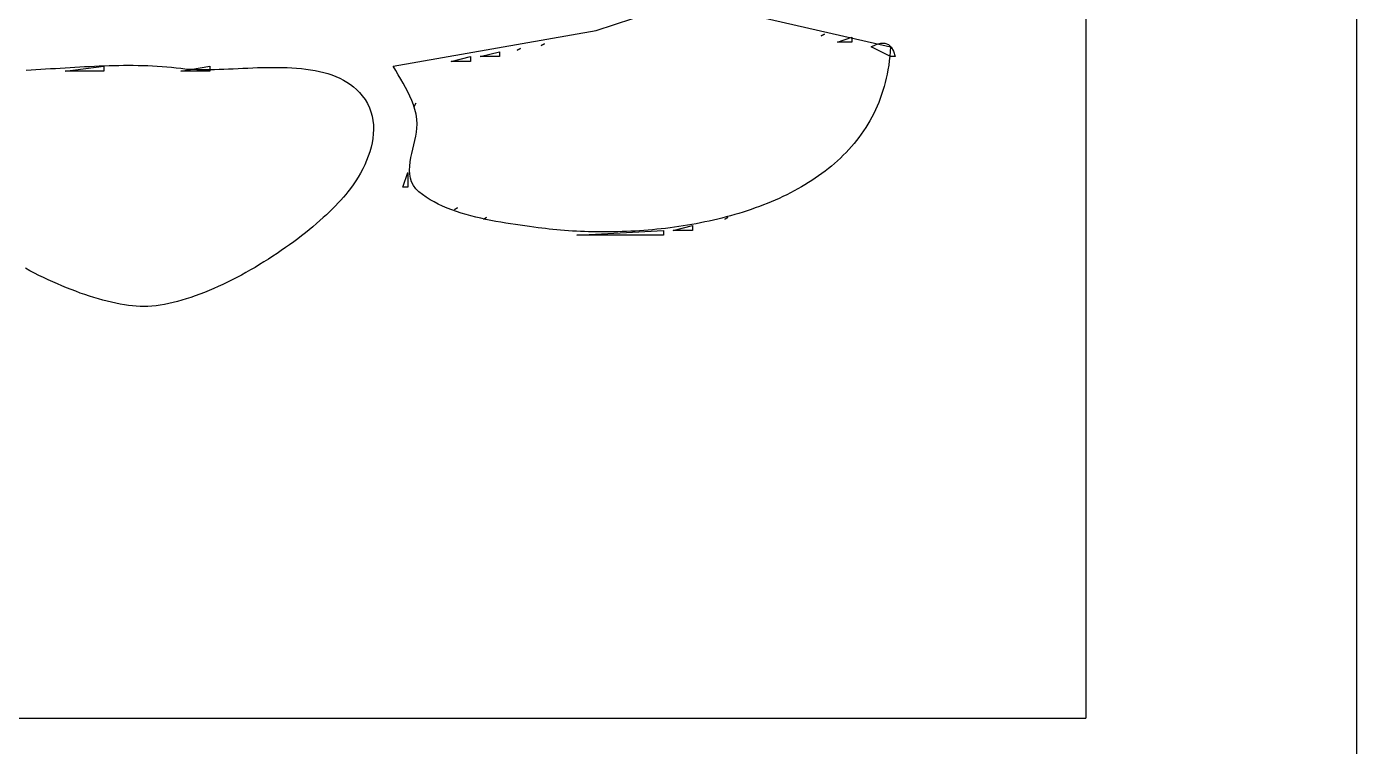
# Model space of a CAD drawing. Header units: millimetres. Extents: x 56222 to 3066687, y -650199 to -121287.
# Drawn here: x 140539.377 to 140544.293, y -185747.06 to -185744.401 of the extents above; entities that cross this region are included whole.
import ezdxf

# ---------------------------------------------------------------- set-up
doc = ezdxf.new("R2010")
doc.units = ezdxf.units.MM
doc.header["$MEASUREMENT"] = 0
doc.layers.add('$TD_AUDIT_GENERATED_(A0BDF17)', color=32, linetype='Continuous', lineweight=30)

msp = doc.modelspace()

# ---------------------------------------------------------------- linework, layer by layer
at = {"layer": '$TD_AUDIT_GENERATED_(A0BDF17)', "linetype": 'Continuous', "lineweight": 25, "ltscale": 2}
for p, q in [((140544.2926, -185738.3706), (140544.2925, -185768.2909)), ((140543.2926, -185739.3706), (140543.2926, -185746.9561)), ((140541.4817, -185744.415), (140541.8207, -185744.3045)), ((140541.8207, -185744.3045), (140542.5701, -185744.4761)), ((140540.7323, -185744.5474), (140541.4817, -185744.415)), ((140541.2913, -185744.4642), (140541.2794, -185744.4701)), ((140541.2794, -185744.4701), (140541.2913, -185744.4642)), ((140542.3262, -185744.4285), (140542.3143, -185744.4344)), ((140542.3143, -185744.4344), (140542.3262, -185744.4285)), ((140542.3738, -185744.4582), (140542.4273, -185744.4404)), ((140542.4273, -185744.4582), (140542.3738, -185744.4582)), ((140542.4273, -185744.4404), (140542.4273, -185744.4582)), ((140542.4987, -185744.4761), (140542.5177, -185744.4668)), ((140542.5177, -185744.4668), (140542.5347, -185744.4621)), ((140542.5347, -185744.4621), (140542.5497, -185744.462)), ((140542.5497, -185744.462), (140542.5626, -185744.4667)), ((140542.5626, -185744.4667), (140542.5733, -185744.4765)), ((140540.9464, -185744.5296), (140541.0178, -185744.5118)), ((140541.0178, -185744.5118), (140541.0178, -185744.5296)), ((140541.0534, -185744.5118), (140541.1248, -185744.4939)), ((140541.1248, -185744.5118), (140541.0534, -185744.5118)), ((140541.1248, -185744.4939), (140541.1248, -185744.5118)), ((140541.2021, -185744.482), (140541.1902, -185744.488)), ((140541.1902, -185744.488), (140541.2021, -185744.482)), ((140542.5701, -185744.5118), (140542.4987, -185744.4761)), ((140542.5676, -185744.5105), (140542.5658, -185744.5273)), ((140542.569, -185744.4934), (140542.5676, -185744.5105)), ((140542.5701, -185744.4761), (140542.569, -185744.4934)), ((140542.5879, -185744.5118), (140542.5701, -185744.5118)), ((140542.5733, -185744.4765), (140542.5818, -185744.4915)), ((140542.5818, -185744.4915), (140542.5879, -185744.5118)), ((140539.3754, -185744.5613), (140539.3933, -185744.5604)), ((140539.3933, -185744.5604), (140539.4112, -185744.5594)), ((140539.4112, -185744.5594), (140539.4292, -185744.5584)), ((140539.4292, -185744.5584), (140539.4471, -185744.5573)), ((140539.4471, -185744.5573), (140539.4651, -185744.5562)), ((140539.4651, -185744.5562), (140539.4831, -185744.5551)), ((140539.4831, -185744.5551), (140539.5012, -185744.554)), ((140539.5012, -185744.554), (140539.5192, -185744.5529)), ((140539.519, -185744.5653), (140539.6617, -185744.5474)), ((140539.6617, -185744.5653), (140539.519, -185744.5653)), ((140539.5192, -185744.5529), (140539.5372, -185744.5518)), ((140539.5372, -185744.5518), (140539.5553, -185744.5508)), ((140539.5553, -185744.5508), (140539.5733, -185744.5497)), ((140539.5733, -185744.5497), (140539.5913, -185744.5488)), ((140539.5913, -185744.5488), (140539.6094, -185744.5478)), ((140539.6094, -185744.5478), (140539.6274, -185744.547)), ((140539.6274, -185744.547), (140539.6454, -185744.5462)), ((140539.6454, -185744.5462), (140539.6634, -185744.5455)), ((140539.6617, -185744.5474), (140539.6617, -185744.5653)), ((140539.6634, -185744.5455), (140539.6814, -185744.5449)), ((140539.6814, -185744.5449), (140539.6994, -185744.5444)), ((140539.6994, -185744.5444), (140539.7173, -185744.5441)), ((140539.7173, -185744.5441), (140539.7352, -185744.5438)), ((140539.7352, -185744.5438), (140539.7531, -185744.5437)), ((140539.7531, -185744.5437), (140539.771, -185744.5438)), ((140539.771, -185744.5438), (140539.7888, -185744.544)), ((140539.7888, -185744.544), (140539.8066, -185744.5444)), ((140539.8066, -185744.5444), (140539.8243, -185744.545)), ((140539.8243, -185744.545), (140539.842, -185744.5458)), ((140539.842, -185744.5458), (140539.8597, -185744.5467)), ((140539.8597, -185744.5467), (140539.8773, -185744.5479)), ((140539.8773, -185744.5479), (140539.8949, -185744.5493)), ((140539.8949, -185744.5493), (140539.9124, -185744.551)), ((140539.9124, -185744.551), (140539.9298, -185744.5529)), ((140539.9298, -185744.5529), (140539.9472, -185744.555)), ((140539.9472, -185744.5653), (140540.0543, -185744.5474)), ((140539.9472, -185744.555), (140539.9612, -185744.5566)), ((140540.0543, -185744.5653), (140539.9472, -185744.5653)), ((140539.9612, -185744.5566), (140539.9757, -185744.5579)), ((140539.9757, -185744.5579), (140539.9906, -185744.5587)), ((140539.9906, -185744.5587), (140540.0059, -185744.5593)), ((140540.0059, -185744.5593), (140540.0217, -185744.5596)), ((140540.0217, -185744.5596), (140540.0378, -185744.5597)), ((140540.0378, -185744.5597), (140540.0542, -185744.5595)), ((140540.0542, -185744.5595), (140540.071, -185744.5591)), ((140540.0543, -185744.5474), (140540.0543, -185744.5653)), ((140540.071, -185744.5591), (140540.088, -185744.5586)), ((140540.088, -185744.5586), (140540.1053, -185744.558)), ((140540.1053, -185744.558), (140540.1228, -185744.5572)), ((140540.1228, -185744.5572), (140540.1405, -185744.5564)), ((140540.1405, -185744.5564), (140540.1584, -185744.5556)), ((140540.1584, -185744.5556), (140540.1764, -185744.5548)), ((140540.1764, -185744.5548), (140540.1945, -185744.5539)), ((140540.1945, -185744.5539), (140540.2127, -185744.5532)), ((140540.2127, -185744.5532), (140540.2309, -185744.5525)), ((140540.2309, -185744.5525), (140540.2492, -185744.552)), ((140540.2492, -185744.552), (140540.2674, -185744.5516)), ((140540.2674, -185744.5516), (140540.2857, -185744.5514)), ((140540.2857, -185744.5514), (140540.3038, -185744.5514)), ((140540.3038, -185744.5514), (140540.3218, -185744.5517)), ((140540.3218, -185744.5517), (140540.3397, -185744.5522)), ((140540.3397, -185744.5522), (140540.3575, -185744.5531)), ((140540.3575, -185744.5531), (140540.3751, -185744.5543)), ((140540.3751, -185744.5543), (140540.3924, -185744.5558)), ((140540.3924, -185744.5558), (140540.4096, -185744.5578)), ((140540.4096, -185744.5578), (140540.4264, -185744.5602)), ((140540.4264, -185744.5602), (140540.443, -185744.563)), ((140540.443, -185744.563), (140540.4592, -185744.5663)), ((140540.4592, -185744.5663), (140540.475, -185744.5702)), ((140540.475, -185744.5702), (140540.4905, -185744.5746)), ((140540.7412, -185744.5633), (140540.7323, -185744.5474)), ((140540.7504, -185744.5789), (140540.7412, -185744.5633)), ((140541.0178, -185744.5296), (140540.9464, -185744.5296)), ((140542.561, -185744.5601), (140542.558, -185744.5761)), ((140542.5636, -185744.5438), (140542.561, -185744.5601)), ((140542.5658, -185744.5273), (140542.5636, -185744.5438)), ((140540.4905, -185744.5746), (140540.5056, -185744.5796)), ((140540.5056, -185744.5796), (140540.5202, -185744.5853)), ((140540.5202, -185744.5853), (140540.5343, -185744.5915)), ((140540.5343, -185744.5915), (140540.5479, -185744.5985)), ((140540.5479, -185744.5985), (140540.561, -185744.6061)), ((140540.561, -185744.6061), (140540.5736, -185744.6145)), ((140540.5736, -185744.6145), (140540.5855, -185744.6237)), ((140540.7597, -185744.5946), (140540.7504, -185744.5789)), ((140540.7688, -185744.6102), (140540.7597, -185744.5946)), ((140540.7776, -185744.6258), (140540.7688, -185744.6102)), ((140542.5509, -185744.6073), (140542.5468, -185744.6226)), ((140542.5547, -185744.5918), (140542.5509, -185744.6073)), ((140542.558, -185744.5761), (140542.5547, -185744.5918)), ((140540.5855, -185744.6237), (140540.5968, -185744.6337)), ((140540.5968, -185744.6337), (140540.6075, -185744.6445)), ((140540.6075, -185744.6445), (140540.6175, -185744.6562)), ((140540.6175, -185744.6562), (140540.6279, -185744.6706)), ((140540.6279, -185744.6706), (140540.6368, -185744.6854)), ((140540.7861, -185744.6416), (140540.7776, -185744.6258)), ((140540.7939, -185744.6576), (140540.7861, -185744.6416)), ((140540.801, -185744.6739), (140540.7939, -185744.6576)), ((140542.5323, -185744.6668), (140542.5268, -185744.681)), ((140542.5375, -185744.6523), (140542.5323, -185744.6668)), ((140542.5423, -185744.6375), (140542.5375, -185744.6523)), ((140542.5468, -185744.6226), (140542.5423, -185744.6375)), ((140540.6368, -185744.6854), (140540.644, -185744.7007)), ((140540.644, -185744.7007), (140540.6498, -185744.7162)), ((140540.6498, -185744.7162), (140540.6541, -185744.7321)), ((140540.8072, -185744.6905), (140540.801, -185744.6739)), ((140540.8124, -185744.7075), (140540.8072, -185744.6905)), ((140540.8155, -185744.6842), (140540.8096, -185744.6961)), ((140540.8096, -185744.6961), (140540.8155, -185744.6842)), ((140540.8164, -185744.7249), (140540.8124, -185744.7075)), ((140542.5147, -185744.7087), (140542.5082, -185744.7222)), ((140542.5209, -185744.695), (140542.5147, -185744.7087)), ((140542.5268, -185744.681), (140542.5209, -185744.695)), ((140540.6541, -185744.7321), (140540.6571, -185744.7481)), ((140540.6571, -185744.7481), (140540.6588, -185744.7644)), ((140540.6588, -185744.7644), (140540.6592, -185744.7808)), ((140540.8189, -185744.743), (140540.8164, -185744.7249)), ((140540.82, -185744.7616), (140540.8189, -185744.743)), ((140540.8195, -185744.7759), (140540.82, -185744.7616)), ((140542.4867, -185744.7613), (140542.4789, -185744.7738)), ((140542.4942, -185744.7485), (140542.4867, -185744.7613)), ((140542.5013, -185744.7355), (140542.4942, -185744.7485)), ((140542.5082, -185744.7222), (140542.5013, -185744.7355)), ((140540.6567, -185744.8138), (140540.6539, -185744.8304)), ((140540.6585, -185744.7973), (140540.6567, -185744.8138)), ((140540.6592, -185744.7808), (140540.6585, -185744.7973)), ((140540.8119, -185744.8215), (140540.8152, -185744.8059)), ((140540.8152, -185744.8059), (140540.8178, -185744.7907)), ((140540.8178, -185744.7907), (140540.8195, -185744.7759)), ((140542.4537, -185744.8101), (140542.4447, -185744.8217)), ((140542.4624, -185744.7982), (140542.4537, -185744.8101)), ((140542.4708, -185744.7862), (140542.4624, -185744.7982)), ((140542.4789, -185744.7738), (140542.4708, -185744.7862)), ((140540.6454, -185744.8632), (140540.6399, -185744.8795)), ((140540.6501, -185744.8468), (140540.6454, -185744.8632)), ((140540.6539, -185744.8304), (140540.6501, -185744.8468)), ((140540.8008, -185744.8691), (140540.8045, -185744.8532)), ((140540.8045, -185744.8532), (140540.8083, -185744.8373)), ((140540.8083, -185744.8373), (140540.8119, -185744.8215)), ((140542.4061, -185744.8659), (140542.3958, -185744.8763)), ((140542.4162, -185744.8552), (140542.4061, -185744.8659)), ((140542.426, -185744.8442), (140542.4162, -185744.8552)), ((140542.4355, -185744.8331), (140542.426, -185744.8442)), ((140542.4447, -185744.8217), (140542.4355, -185744.8331)), ((140540.6267, -185744.9113), (140540.6192, -185744.9269)), ((140540.6337, -185744.8955), (140540.6267, -185744.9113)), ((140540.6399, -185744.8795), (140540.6337, -185744.8955)), ((140540.7923, -185744.9317), (140540.7929, -185744.9164)), ((140540.7929, -185744.9164), (140540.7947, -185744.9009)), ((140540.7947, -185744.9009), (140540.7974, -185744.8851)), ((140540.7974, -185744.8851), (140540.8008, -185744.8691)), ((140542.3521, -185744.9161), (140542.3406, -185744.9255)), ((140542.3634, -185744.9065), (140542.3521, -185744.9161)), ((140542.3744, -185744.8966), (140542.3634, -185744.9065)), ((140542.3853, -185744.8866), (140542.3744, -185744.8966)), ((140542.3958, -185744.8763), (140542.3853, -185744.8866)), ((140540.6025, -185744.9569), (140540.5935, -185744.9712)), ((140540.6111, -185744.942), (140540.6025, -185744.9569)), ((140540.6192, -185744.9269), (140540.6111, -185744.942)), ((140540.768, -185744.9935), (140540.7858, -185744.94)), ((140540.7858, -185744.94), (140540.7858, -185744.9935)), ((140540.7931, -185744.9465), (140540.7923, -185744.9317)), ((140540.7955, -185744.9609), (140540.7931, -185744.9465)), ((140540.7999, -185744.9746), (140540.7955, -185744.9609)), ((140542.2923, -185744.961), (140542.2798, -185744.9693)), ((140542.3047, -185744.9524), (140542.2923, -185744.961)), ((140542.3169, -185744.9436), (140542.3047, -185744.9524)), ((140542.3288, -185744.9347), (140542.3169, -185744.9436)), ((140542.3406, -185744.9255), (140542.3288, -185744.9347)), ((140540.5647, -185745.0113), (140540.5566, -185745.0213)), ((140540.5746, -185744.9985), (140540.5647, -185745.0113)), ((140540.5842, -185744.9851), (140540.5746, -185744.9985)), ((140540.5935, -185744.9712), (140540.5842, -185744.9851)), ((140540.7858, -185744.9935), (140540.768, -185744.9935)), ((140540.8065, -185744.9877), (140540.7999, -185744.9746)), ((140540.8155, -185745), (140540.8065, -185744.9877)), ((140540.8272, -185745.0114), (140540.8155, -185745)), ((140540.8401, -185745.0216), (140540.8272, -185745.0114)), ((140542.2003, -185745.0151), (140542.1865, -185745.0221)), ((140542.214, -185745.008), (140542.2003, -185745.0151)), ((140542.2275, -185745.0007), (140542.214, -185745.008)), ((140542.2409, -185744.9931), (140542.2275, -185745.0007)), ((140542.254, -185744.9854), (140542.2409, -185744.9931)), ((140542.267, -185744.9774), (140542.254, -185744.9854)), ((140542.2798, -185744.9693), (140542.267, -185744.9774)), ((140540.5187, -185745.0631), (140540.508, -185745.0739)), ((140540.5289, -185745.0524), (140540.5187, -185745.0631)), ((140540.5386, -185745.0419), (140540.5289, -185745.0524)), ((140540.5479, -185745.0315), (140540.5386, -185745.0419)), ((140540.5566, -185745.0213), (140540.5479, -185745.0315)), ((140540.8538, -185745.0312), (140540.8401, -185745.0216)), ((140540.8681, -185745.0403), (140540.8538, -185745.0312)), ((140540.8831, -185745.0488), (140540.8681, -185745.0403)), ((140540.8986, -185745.0568), (140540.8831, -185745.0488)), ((140540.9147, -185745.0643), (140540.8986, -185745.0568)), ((140540.9313, -185745.0713), (140540.9147, -185745.0643)), ((140542.1003, -185745.0598), (140542.0855, -185745.0654)), ((140542.115, -185745.054), (140542.1003, -185745.0598)), ((140542.1296, -185745.048), (140542.115, -185745.054)), ((140542.1441, -185745.0418), (140542.1296, -185745.048)), ((140542.1584, -185745.0354), (140542.1441, -185745.0418)), ((140542.1725, -185745.0289), (140542.1584, -185745.0354)), ((140542.1865, -185745.0221), (140542.1725, -185745.0289)), ((140540.4733, -185745.1067), (140540.4609, -185745.1178)), ((140540.4853, -185745.0957), (140540.4733, -185745.1067)), ((140540.4968, -185745.0847), (140540.4853, -185745.0957)), ((140540.508, -185745.0739), (140540.4968, -185745.0847)), ((140540.9482, -185745.0779), (140540.9313, -185745.0713)), ((140540.9656, -185745.0841), (140540.9482, -185745.0779)), ((140540.9702, -185745.0708), (140540.9583, -185745.0768)), ((140540.9583, -185745.0768), (140540.9702, -185745.0708)), ((140540.9832, -185745.0898), (140540.9656, -185745.0841)), ((140541.0011, -185745.0952), (140540.9832, -185745.0898)), ((140541.0193, -185745.1002), (140541.0011, -185745.0952)), ((140541.0376, -185745.1048), (140541.0193, -185745.1002)), ((140541.056, -185745.1091), (140541.0376, -185745.1048)), ((140541.0745, -185745.1132), (140541.056, -185745.1091)), ((140541.0772, -185745.1065), (140541.0653, -185745.1125)), ((140541.0653, -185745.1125), (140541.0772, -185745.1065)), ((140541.093, -185745.1169), (140541.0745, -185745.1132)), ((140541.9316, -185745.112), (140541.9158, -185745.1157)), ((140541.9474, -185745.1081), (140541.9316, -185745.112)), ((140541.9631, -185745.1041), (140541.9474, -185745.1081)), ((140541.9694, -185745.1065), (140541.9575, -185745.1125)), ((140541.9575, -185745.1125), (140541.9694, -185745.1065)), ((140541.9787, -185745.0998), (140541.9631, -185745.1041)), ((140541.9943, -185745.0954), (140541.9787, -185745.0998)), ((140542.0097, -185745.0909), (140541.9943, -185745.0954)), ((140542.0251, -185745.0861), (140542.0097, -185745.0909)), ((140542.0404, -185745.0812), (140542.0251, -185745.0861)), ((140542.0555, -185745.0761), (140542.0404, -185745.0812)), ((140542.0706, -185745.0709), (140542.0555, -185745.0761)), ((140542.0855, -185745.0654), (140542.0706, -185745.0709)), ((140540.4075, -185745.1624), (140540.3934, -185745.1735)), ((140540.4214, -185745.1512), (140540.4075, -185745.1624)), ((140540.4349, -185745.1401), (140540.4214, -185745.1512)), ((140540.4481, -185745.1289), (140540.4349, -185745.1401)), ((140540.4609, -185745.1178), (140540.4481, -185745.1289)), ((140541.1115, -185745.1204), (140541.093, -185745.1169)), ((140541.1298, -185745.1237), (140541.1115, -185745.1204)), ((140541.1481, -185745.1267), (140541.1298, -185745.1237)), ((140541.1661, -185745.1296), (140541.1481, -185745.1267)), ((140541.1839, -185745.1322), (140541.1661, -185745.1296)), ((140541.2015, -185745.1348), (140541.1839, -185745.1322)), ((140541.2186, -185745.1372), (140541.2015, -185745.1348)), ((140541.2354, -185745.1395), (140541.2186, -185745.1372)), ((140541.2517, -185745.1417), (140541.2354, -185745.1395)), ((140541.2675, -185745.1438), (140541.2517, -185745.1417)), ((140541.281, -185745.1456), (140541.2675, -185745.1438)), ((140541.2947, -185745.1473), (140541.281, -185745.1456)), ((140541.3085, -185745.1488), (140541.2947, -185745.1473)), ((140541.3224, -185745.1503), (140541.3085, -185745.1488)), ((140541.3365, -185745.1517), (140541.3224, -185745.1503)), ((140541.3508, -185745.153), (140541.3365, -185745.1517)), ((140541.3652, -185745.1541), (140541.3508, -185745.153)), ((140541.3797, -185745.1552), (140541.3652, -185745.1541)), ((140541.3944, -185745.1561), (140541.3797, -185745.1552)), ((140541.4092, -185745.157), (140541.3944, -185745.1561)), ((140541.4241, -185745.1577), (140541.4092, -185745.157)), ((140541.4103, -185745.1719), (140541.7315, -185745.1541)), ((140541.4392, -185745.1583), (140541.4241, -185745.1577)), ((140541.4543, -185745.1588), (140541.4392, -185745.1583)), ((140541.4696, -185745.1592), (140541.4543, -185745.1588)), ((140541.4849, -185745.1594), (140541.4696, -185745.1592)), ((140541.5003, -185745.1596), (140541.4849, -185745.1594)), ((140541.5159, -185745.1596), (140541.5003, -185745.1596)), ((140541.5315, -185745.1595), (140541.5159, -185745.1596)), ((140541.5471, -185745.1593), (140541.5315, -185745.1595)), ((140541.5629, -185745.1589), (140541.5471, -185745.1593)), ((140541.5787, -185745.1584), (140541.5629, -185745.1589)), ((140541.5946, -185745.1578), (140541.5787, -185745.1584)), ((140541.6105, -185745.1571), (140541.5946, -185745.1578)), ((140541.6265, -185745.1562), (140541.6105, -185745.1571)), ((140541.6425, -185745.1552), (140541.6265, -185745.1562)), ((140541.6585, -185745.154), (140541.6425, -185745.1552)), ((140541.6746, -185745.1527), (140541.6585, -185745.154)), ((140541.6907, -185745.1513), (140541.6746, -185745.1527)), ((140541.7069, -185745.1497), (140541.6907, -185745.1513)), ((140541.723, -185745.148), (140541.7069, -185745.1497)), ((140541.7391, -185745.1462), (140541.723, -185745.148)), ((140541.7315, -185745.1541), (140541.7315, -185745.1719)), ((140541.7553, -185745.1442), (140541.7391, -185745.1462)), ((140541.7715, -185745.142), (140541.7553, -185745.1442)), ((140541.7671, -185745.1541), (140541.8385, -185745.1363)), ((140541.8385, -185745.1541), (140541.7671, -185745.1541)), ((140541.7876, -185745.1397), (140541.7715, -185745.142)), ((140541.8037, -185745.1373), (140541.7876, -185745.1397)), ((140541.8198, -185745.1346), (140541.8037, -185745.1373)), ((140541.8359, -185745.1319), (140541.8198, -185745.1346)), ((140541.852, -185745.129), (140541.8359, -185745.1319)), ((140541.8385, -185745.1363), (140541.8385, -185745.1541)), ((140541.868, -185745.1259), (140541.852, -185745.129)), ((140541.884, -185745.1227), (140541.868, -185745.1259)), ((140541.8999, -185745.1193), (140541.884, -185745.1227)), ((140541.9158, -185745.1157), (140541.8999, -185745.1193)), ((140540.3491, -185745.2066), (140540.3338, -185745.2175)), ((140540.3641, -185745.1956), (140540.3491, -185745.2066)), ((140540.3789, -185745.1846), (140540.3641, -185745.1956)), ((140540.3934, -185745.1735), (140540.3789, -185745.1846)), ((140541.7315, -185745.1719), (140541.4103, -185745.1719)), ((140540.2705, -185745.26), (140540.2542, -185745.2703)), ((140540.2866, -185745.2496), (140540.2705, -185745.26)), ((140540.3025, -185745.239), (140540.2866, -185745.2496)), ((140540.3183, -185745.2283), (140540.3025, -185745.239)), ((140540.3338, -185745.2175), (140540.3183, -185745.2283)), ((140539.3888, -185745.3027), (140539.3721, -185745.2938)), ((140539.4056, -185745.3114), (140539.3888, -185745.3027)), ((140540.1876, -185745.3096), (140540.1707, -185745.3189)), ((140540.2044, -185745.3001), (140540.1876, -185745.3096)), ((140540.2211, -185745.2903), (140540.2044, -185745.3001)), ((140540.2377, -185745.2804), (140540.2211, -185745.2903)), ((140540.2542, -185745.2703), (140540.2377, -185745.2804)), ((140539.4225, -185745.3199), (140539.4056, -185745.3114)), ((140539.4394, -185745.3281), (140539.4225, -185745.3199)), ((140539.4564, -185745.3362), (140539.4394, -185745.3281)), ((140539.4734, -185745.3439), (140539.4564, -185745.3362)), ((140539.4904, -185745.3515), (140539.4734, -185745.3439)), ((140539.5074, -185745.3587), (140539.4904, -185745.3515)), ((140539.5244, -185745.3658), (140539.5074, -185745.3587)), ((140540.1025, -185745.3534), (140540.0854, -185745.3614)), ((140540.1196, -185745.3452), (140540.1025, -185745.3534)), ((140540.1367, -185745.3367), (140540.1196, -185745.3452)), ((140540.1537, -185745.3279), (140540.1367, -185745.3367)), ((140540.1707, -185745.3189), (140540.1537, -185745.3279)), ((140539.5414, -185745.3725), (140539.5244, -185745.3658)), ((140539.5583, -185745.3789), (140539.5414, -185745.3725)), ((140539.5752, -185745.3851), (140539.5583, -185745.3789)), ((140539.5921, -185745.391), (140539.5752, -185745.3851)), ((140539.6088, -185745.3965), (140539.5921, -185745.391)), ((140539.6255, -185745.4017), (140539.6088, -185745.3965)), ((140539.642, -185745.4066), (140539.6255, -185745.4017)), ((140539.6584, -185745.4112), (140539.642, -185745.4066)), ((140539.9672, -185745.407), (140539.9506, -185745.412)), ((140539.9838, -185745.4017), (140539.9672, -185745.407)), ((140540.0005, -185745.3959), (140539.9838, -185745.4017)), ((140540.0174, -185745.3897), (140540.0005, -185745.3959)), ((140540.0343, -185745.3831), (140540.0174, -185745.3897)), ((140540.0513, -185745.3762), (140540.0343, -185745.3831)), ((140540.0684, -185745.369), (140540.0513, -185745.3762)), ((140540.0854, -185745.3614), (140540.0684, -185745.369)), ((140539.6747, -185745.4154), (140539.6584, -185745.4112)), ((140539.6908, -185745.4193), (140539.6747, -185745.4154)), ((140539.7068, -185745.4228), (140539.6908, -185745.4193)), ((140539.7226, -185745.4259), (140539.7068, -185745.4228)), ((140539.7382, -185745.4287), (140539.7226, -185745.4259)), ((140539.7536, -185745.4311), (140539.7382, -185745.4287)), ((140539.7688, -185745.433), (140539.7536, -185745.4311)), ((140539.7824, -185745.4343), (140539.7688, -185745.433)), ((140539.7964, -185745.435), (140539.7824, -185745.4343)), ((140539.8107, -185745.4351), (140539.7964, -185745.435)), ((140539.8253, -185745.4346), (140539.8107, -185745.4351)), ((140539.8401, -185745.4336), (140539.8253, -185745.4346)), ((140539.8553, -185745.432), (140539.8401, -185745.4336)), ((140539.8706, -185745.4299), (140539.8553, -185745.432)), ((140539.8862, -185745.4273), (140539.8706, -185745.4299)), ((140539.9021, -185745.4242), (140539.8862, -185745.4273)), ((140539.9181, -185745.4206), (140539.9021, -185745.4242)), ((140539.9343, -185745.4165), (140539.9181, -185745.4206)), ((140539.9506, -185745.412), (140539.9343, -185745.4165)), ((140536.1086, -185746.9561), (140543.2926, -185746.9561))]:
    msp.add_line(p, q, dxfattribs=at)

doc.saveas('drawing.dxf')
